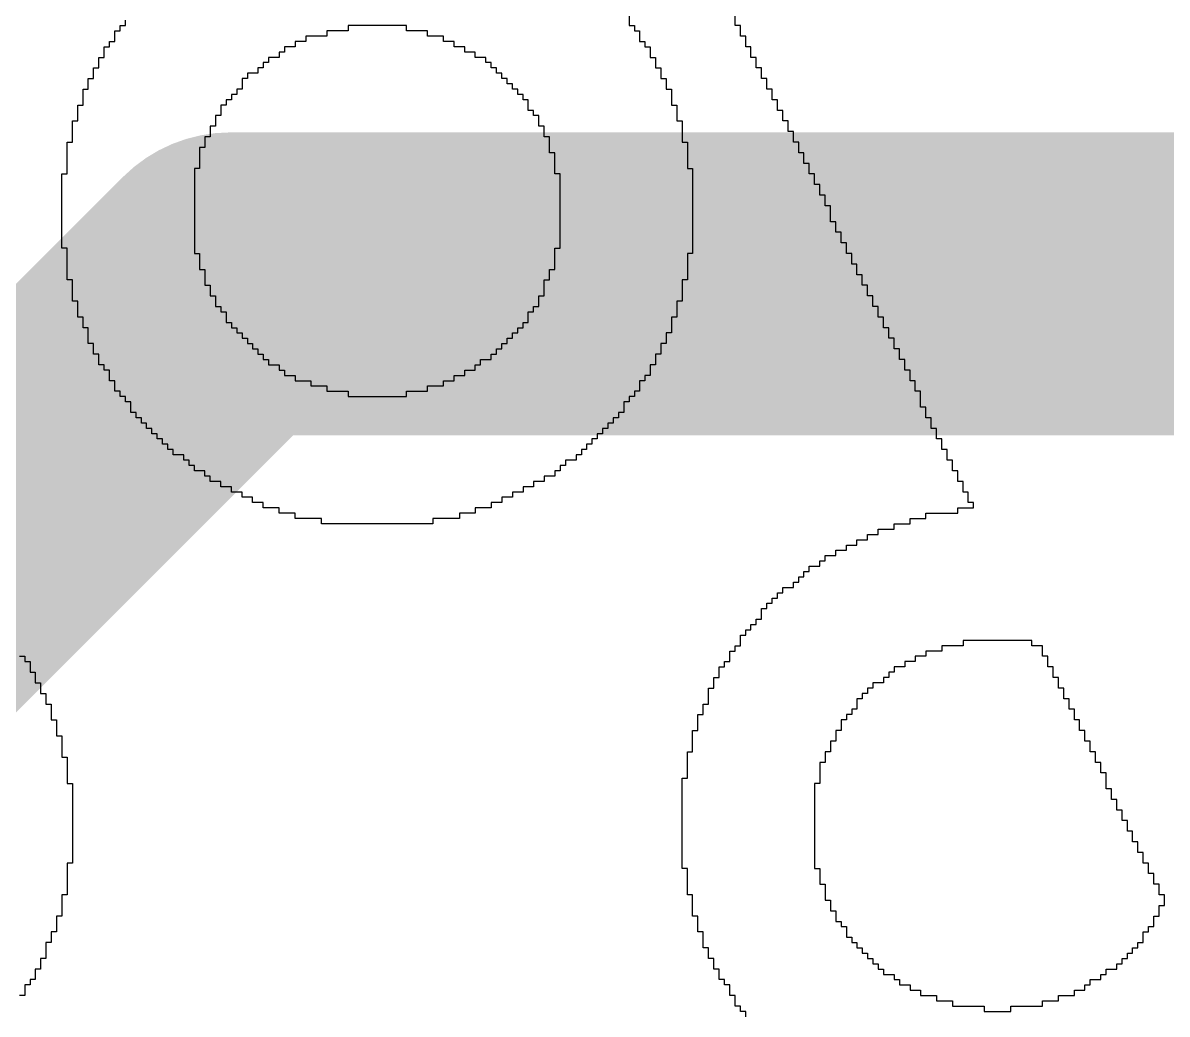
# Model space of a CAD drawing. Header units: inches. Extents: x -0.3 to 9.9, y -0.4 to 5.
# Drawn here: x 2.35479 to 2.39254, y 1.09254 to 1.12525 of the extents above; entities that cross this region are included whole.
import ezdxf

# ---------------------------------------------------------------- set-up
doc = ezdxf.new("R2010")
doc.units = ezdxf.units.IN
doc.header["$MEASUREMENT"] = 0
doc.layers.add('Top Layer', color=1, linetype='Continuous')
doc.layers.add('Top Overlay', color=2, linetype='Continuous')

msp = doc.modelspace()

# ---------------------------------------------------------------- linework, layer by layer
at = {"layer": 'Top Layer'}
for points in [[(2.333, 1.088, 0.01, 0.01, 0), (2.361634, 1.116634, 0.01, 0.01, 0)], [(2.361634, 1.116634, 0.01, 0.01, 0), (2.677673, 1.116634, 0.01, 0.01, 0)]]:
    msp.add_lwpolyline(points, format="xyseb", dxfattribs=at)
msp.add_lwpolyline([(2.359134, 1.116634, 0.005, 0.005, 1), (2.364134, 1.116634, 0.005, 0.005, 1)], format="xyseb", close=True, dxfattribs=at)
msp.add_lwpolyline([(2.359134, 1.116634, 0.005, 0.005, 1), (2.364134, 1.116634, 0.005, 0.005, 1)], format="xyseb", close=True, dxfattribs=at)
at = {"layer": 'Top Overlay'}
for p, q in [((2.37479, 1.12551), (2.37479, 1.12516)), ((2.378288, 1.12516), (2.378288, 1.125684)), ((2.358, 1.124985), (2.358, 1.12516)), ((2.358, 1.12516), (2.358174, 1.12516)), ((2.358174, 1.12516), (2.358174, 1.125335)), ((2.367444, 1.12516), (2.36552, 1.12516)), ((2.36552, 1.12516), (2.36552, 1.124985)), ((2.367444, 1.124985), (2.367444, 1.12516)), ((2.37479, 1.12516), (2.374965, 1.12516)), ((2.374965, 1.12516), (2.374965, 1.124985)), ((2.378463, 1.12516), (2.378288, 1.12516)), ((2.378463, 1.12481), (2.378463, 1.12516)), ((2.357825, 1.124635), (2.357825, 1.124985)), ((2.357825, 1.124985), (2.358, 1.124985)), ((2.364821, 1.12481), (2.364121, 1.12481)), ((2.364121, 1.12481), (2.364121, 1.124635)), ((2.36552, 1.124985), (2.364821, 1.124985)), ((2.364821, 1.124985), (2.364821, 1.12481)), ((2.368144, 1.124985), (2.367444, 1.124985)), ((2.368144, 1.12481), (2.368144, 1.124985)), ((2.368669, 1.12481), (2.368144, 1.12481)), ((2.368669, 1.124635), (2.368669, 1.12481)), ((2.374965, 1.124985), (2.37514, 1.124985)), ((2.37514, 1.124985), (2.37514, 1.124635)), ((2.378638, 1.12481), (2.378463, 1.12481)), ((2.378638, 1.12446), (2.378638, 1.12481)), ((2.357475, 1.12411), (2.357475, 1.12446)), ((2.357475, 1.12446), (2.35765, 1.12446)), ((2.35765, 1.12446), (2.35765, 1.124635)), ((2.35765, 1.124635), (2.357825, 1.124635)), ((2.363421, 1.124285), (2.363247, 1.124285)), ((2.363247, 1.124285), (2.363247, 1.12411)), ((2.363771, 1.12446), (2.363421, 1.12446)), ((2.363421, 1.12446), (2.363421, 1.124285)), ((2.364121, 1.124635), (2.363771, 1.124635)), ((2.363771, 1.124635), (2.363771, 1.12446)), ((2.369018, 1.124635), (2.368669, 1.124635)), ((2.369018, 1.12446), (2.369018, 1.124635)), ((2.369368, 1.12446), (2.369018, 1.12446)), ((2.369368, 1.124285), (2.369368, 1.12446)), ((2.369718, 1.124285), (2.369368, 1.124285)), ((2.369718, 1.12411), (2.369718, 1.124285)), ((2.37514, 1.124635), (2.375315, 1.124635)), ((2.375315, 1.124635), (2.375315, 1.12446)), ((2.375315, 1.12446), (2.37549, 1.12446)), ((2.37549, 1.12446), (2.37549, 1.12411)), ((2.378813, 1.12446), (2.378638, 1.12446)), ((2.378813, 1.12411), (2.378813, 1.12446)), ((2.3573, 1.123761), (2.3573, 1.12411)), ((2.3573, 1.12411), (2.357475, 1.12411)), ((2.362897, 1.123935), (2.362722, 1.123935)), ((2.362722, 1.123935), (2.362722, 1.123761)), ((2.363247, 1.12411), (2.362897, 1.12411)), ((2.362897, 1.12411), (2.362897, 1.123935)), ((2.370068, 1.12411), (2.369718, 1.12411)), ((2.370068, 1.123935), (2.370068, 1.12411)), ((2.370243, 1.123935), (2.370068, 1.123935)), ((2.370243, 1.123761), (2.370243, 1.123935)), ((2.37549, 1.12411), (2.375665, 1.12411)), ((2.375665, 1.12411), (2.375665, 1.123761)), ((2.378988, 1.12411), (2.378813, 1.12411)), ((2.378988, 1.123761), (2.378988, 1.12411)), ((2.357125, 1.123411), (2.357125, 1.123761)), ((2.357125, 1.123761), (2.3573, 1.123761)), ((2.362547, 1.123586), (2.362197, 1.123586)), ((2.362197, 1.123586), (2.362197, 1.123411)), ((2.362722, 1.123761), (2.362547, 1.123761)), ((2.362547, 1.123761), (2.362547, 1.123586)), ((2.370418, 1.123761), (2.370243, 1.123761)), ((2.370418, 1.123586), (2.370418, 1.123761)), ((2.370593, 1.123586), (2.370418, 1.123586)), ((2.370593, 1.123411), (2.370593, 1.123586)), ((2.375665, 1.123761), (2.37584, 1.123761)), ((2.37584, 1.123761), (2.37584, 1.123411)), ((2.379163, 1.123761), (2.378988, 1.123761)), ((2.379163, 1.123411), (2.379163, 1.123761)), ((2.35695, 1.123061), (2.35695, 1.123411)), ((2.35695, 1.123411), (2.357125, 1.123411)), ((2.362197, 1.123411), (2.362022, 1.123411)), ((2.362022, 1.123411), (2.362022, 1.123061)), ((2.370767, 1.123411), (2.370593, 1.123411)), ((2.370767, 1.123236), (2.370767, 1.123411)), ((2.370942, 1.123236), (2.370767, 1.123236)), ((2.370942, 1.123061), (2.370942, 1.123236)), ((2.37584, 1.123411), (2.376015, 1.123411)), ((2.376015, 1.123411), (2.376015, 1.123061)), ((2.379338, 1.123411), (2.379163, 1.123411)), ((2.379338, 1.123061), (2.379338, 1.123411)), ((2.356775, 1.122536), (2.356775, 1.123061)), ((2.356775, 1.123061), (2.35695, 1.123061)), ((2.361847, 1.122886), (2.361673, 1.122886)), ((2.361673, 1.122886), (2.361673, 1.122711)), ((2.362022, 1.123061), (2.361847, 1.123061)), ((2.361847, 1.123061), (2.361847, 1.122886)), ((2.371117, 1.123061), (2.370942, 1.123061)), ((2.371117, 1.122886), (2.371117, 1.123061)), ((2.371292, 1.122886), (2.371117, 1.122886)), ((2.371292, 1.122711), (2.371292, 1.122886)), ((2.376015, 1.123061), (2.37619, 1.123061)), ((2.37619, 1.123061), (2.37619, 1.122536)), ((2.379513, 1.123061), (2.379338, 1.123061)), ((2.379513, 1.122711), (2.379513, 1.123061)), ((2.3566, 1.122011), (2.3566, 1.122536)), ((2.3566, 1.122536), (2.356775, 1.122536)), ((2.361498, 1.122536), (2.361323, 1.122536)), ((2.361323, 1.122536), (2.361323, 1.122186)), ((2.361673, 1.122711), (2.361498, 1.122711)), ((2.361498, 1.122711), (2.361498, 1.122536)), ((2.371467, 1.122711), (2.371292, 1.122711)), ((2.371467, 1.122361), (2.371467, 1.122711)), ((2.37619, 1.122536), (2.376364, 1.122536)), ((2.376364, 1.122536), (2.376364, 1.122011)), ((2.379688, 1.122711), (2.379513, 1.122711)), ((2.379688, 1.122361), (2.379688, 1.122711)), ((2.356425, 1.121312), (2.356425, 1.122011)), ((2.356425, 1.122011), (2.3566, 1.122011)), ((2.361323, 1.122186), (2.361148, 1.122186)), ((2.361148, 1.122186), (2.361148, 1.121837)), ((2.371642, 1.122361), (2.371467, 1.122361)), ((2.371642, 1.122186), (2.371642, 1.122361)), ((2.371817, 1.122186), (2.371642, 1.122186)), ((2.371817, 1.121837), (2.371817, 1.122186)), ((2.376364, 1.122011), (2.376539, 1.122011)), ((2.376539, 1.122011), (2.376539, 1.121312)), ((2.379863, 1.122361), (2.379688, 1.122361)), ((2.379863, 1.122011), (2.379863, 1.122361)), ((2.380037, 1.122011), (2.379863, 1.122011)), ((2.380037, 1.121662), (2.380037, 1.122011)), ((2.361148, 1.121837), (2.360973, 1.121837)), ((2.360973, 1.121837), (2.360973, 1.121487)), ((2.371992, 1.121837), (2.371817, 1.121837)), ((2.371992, 1.121487), (2.371992, 1.121837)), ((2.380212, 1.121662), (2.380037, 1.121662)), ((2.380212, 1.121312), (2.380212, 1.121662)), ((2.35625, 1.120262), (2.35625, 1.121312)), ((2.35625, 1.121312), (2.356425, 1.121312)), ((2.360973, 1.121487), (2.360798, 1.121487)), ((2.360798, 1.121487), (2.360798, 1.121137)), ((2.372167, 1.121487), (2.371992, 1.121487)), ((2.372167, 1.120962), (2.372167, 1.121487)), ((2.376539, 1.121312), (2.376714, 1.121312)), ((2.376714, 1.121312), (2.376714, 1.120437)), ((2.380387, 1.121312), (2.380212, 1.121312)), ((2.380387, 1.120962), (2.380387, 1.121312)), ((2.360798, 1.121137), (2.360623, 1.121137)), ((2.360623, 1.121137), (2.360623, 1.120437)), ((2.372342, 1.120962), (2.372167, 1.120962)), ((2.372342, 1.120262), (2.372342, 1.120962)), ((2.380562, 1.120962), (2.380387, 1.120962)), ((2.380562, 1.120612), (2.380562, 1.120962)), ((2.380737, 1.120612), (2.380562, 1.120612)), ((2.380737, 1.120262), (2.380737, 1.120612)), ((2.356076, 1.117814), (2.356076, 1.120262)), ((2.356076, 1.120262), (2.35625, 1.120262)), ((2.360623, 1.120437), (2.360448, 1.120437)), ((2.360448, 1.120437), (2.360448, 1.117639)), ((2.372517, 1.120262), (2.372342, 1.120262)), ((2.372517, 1.117814), (2.372517, 1.120262)), ((2.376714, 1.120437), (2.376889, 1.120437)), ((2.376889, 1.120437), (2.376889, 1.117639)), ((2.380912, 1.120262), (2.380737, 1.120262)), ((2.380912, 1.119913), (2.380912, 1.120262)), ((2.381087, 1.119913), (2.380912, 1.119913)), ((2.381087, 1.119563), (2.381087, 1.119913)), ((2.381262, 1.119563), (2.381087, 1.119563)), ((2.381262, 1.119213), (2.381262, 1.119563)), ((2.381437, 1.119213), (2.381262, 1.119213)), ((2.381437, 1.118688), (2.381437, 1.119213)), ((2.381611, 1.118688), (2.381437, 1.118688)), ((2.381611, 1.118338), (2.381611, 1.118688)), ((2.381786, 1.118338), (2.381611, 1.118338)), ((2.381786, 1.117989), (2.381786, 1.118338)), ((2.381961, 1.117989), (2.381786, 1.117989)), ((2.381961, 1.117639), (2.381961, 1.117989)), ((2.35625, 1.117814), (2.356076, 1.117814)), ((2.35625, 1.116764), (2.35625, 1.117814)), ((2.360448, 1.117639), (2.360623, 1.117639)), ((2.360623, 1.117639), (2.360623, 1.117114)), ((2.372342, 1.117114), (2.372342, 1.117814)), ((2.372342, 1.117814), (2.372517, 1.117814)), ((2.376889, 1.117639), (2.376714, 1.117639)), ((2.376714, 1.117639), (2.376714, 1.116764)), ((2.382136, 1.117639), (2.381961, 1.117639)), ((2.382136, 1.117289), (2.382136, 1.117639)), ((2.360623, 1.117114), (2.360798, 1.117114)), ((2.360798, 1.117114), (2.360798, 1.116589)), ((2.372167, 1.116764), (2.372167, 1.117114)), ((2.372167, 1.117114), (2.372342, 1.117114)), ((2.382311, 1.117289), (2.382136, 1.117289)), ((2.382311, 1.116939), (2.382311, 1.117289)), ((2.356425, 1.116764), (2.35625, 1.116764)), ((2.356425, 1.116065), (2.356425, 1.116764)), ((2.371992, 1.11624), (2.371992, 1.116764)), ((2.371992, 1.116764), (2.372167, 1.116764)), ((2.376714, 1.116764), (2.376539, 1.116764)), ((2.376539, 1.116764), (2.376539, 1.116065)), ((2.382486, 1.116939), (2.382311, 1.116939)), ((2.382486, 1.116589), (2.382486, 1.116939)), ((2.360798, 1.116589), (2.360973, 1.116589)), ((2.360973, 1.116589), (2.360973, 1.11624)), ((2.382661, 1.116589), (2.382486, 1.116589)), ((2.382661, 1.11624), (2.382661, 1.116589)), ((2.3566, 1.116065), (2.356425, 1.116065)), ((2.3566, 1.11554), (2.3566, 1.116065)), ((2.360973, 1.11624), (2.361148, 1.11624)), ((2.361148, 1.11624), (2.361148, 1.11589)), ((2.371817, 1.11589), (2.371817, 1.11624)), ((2.371817, 1.11624), (2.371992, 1.11624)), ((2.376539, 1.116065), (2.376364, 1.116065)), ((2.376364, 1.116065), (2.376364, 1.11554)), ((2.382836, 1.11624), (2.382661, 1.11624)), ((2.382836, 1.11589), (2.382836, 1.11624)), ((2.361148, 1.11589), (2.361323, 1.11589)), ((2.361323, 1.11589), (2.361323, 1.115715)), ((2.361323, 1.115715), (2.361498, 1.115715)), ((2.361498, 1.115715), (2.361498, 1.115365)), ((2.371467, 1.115365), (2.371467, 1.115715)), ((2.371467, 1.115715), (2.371642, 1.115715)), ((2.371642, 1.115715), (2.371642, 1.11589)), ((2.371642, 1.11589), (2.371817, 1.11589)), ((2.383011, 1.11589), (2.382836, 1.11589)), ((2.383011, 1.11554), (2.383011, 1.11589)), ((2.356775, 1.11554), (2.3566, 1.11554)), ((2.356775, 1.11519), (2.356775, 1.11554)), ((2.361498, 1.115365), (2.361673, 1.115365)), ((2.361673, 1.115365), (2.361673, 1.11519)), ((2.371292, 1.11519), (2.371292, 1.115365)), ((2.371292, 1.115365), (2.371467, 1.115365)), ((2.376364, 1.11554), (2.37619, 1.11554)), ((2.37619, 1.11554), (2.37619, 1.115015)), ((2.383186, 1.11554), (2.383011, 1.11554)), ((2.383186, 1.11519), (2.383186, 1.11554)), ((2.35695, 1.11519), (2.356775, 1.11519)), ((2.35695, 1.114666), (2.35695, 1.11519)), ((2.361673, 1.11519), (2.361847, 1.11519)), ((2.361847, 1.11519), (2.361847, 1.115015)), ((2.361847, 1.115015), (2.362022, 1.115015)), ((2.362022, 1.115015), (2.362022, 1.11484)), ((2.362022, 1.11484), (2.362197, 1.11484)), ((2.362197, 1.11484), (2.362197, 1.114666)), ((2.370767, 1.114666), (2.370767, 1.11484)), ((2.370767, 1.11484), (2.370942, 1.11484)), ((2.370942, 1.11484), (2.370942, 1.115015)), ((2.370942, 1.115015), (2.371117, 1.115015)), ((2.371117, 1.115015), (2.371117, 1.11519)), ((2.371117, 1.11519), (2.371292, 1.11519)), ((2.37619, 1.115015), (2.376015, 1.115015)), ((2.376015, 1.115015), (2.376015, 1.114666)), ((2.383361, 1.11519), (2.383186, 1.11519)), ((2.383361, 1.11484), (2.383361, 1.11519)), ((2.383535, 1.11484), (2.383361, 1.11484)), ((2.383535, 1.114491), (2.383535, 1.11484)), ((2.357125, 1.114666), (2.35695, 1.114666)), ((2.357125, 1.114316), (2.357125, 1.114666)), ((2.362197, 1.114666), (2.362372, 1.114666)), ((2.362372, 1.114666), (2.362372, 1.114491)), ((2.362372, 1.114491), (2.362547, 1.114491)), ((2.362547, 1.114491), (2.362547, 1.114316)), ((2.370418, 1.114316), (2.370418, 1.114491)), ((2.370418, 1.114491), (2.370593, 1.114491)), ((2.370593, 1.114491), (2.370593, 1.114666)), ((2.370593, 1.114666), (2.370767, 1.114666)), ((2.376015, 1.114666), (2.37584, 1.114666)), ((2.37584, 1.114666), (2.37584, 1.114316)), ((2.38371, 1.114491), (2.383535, 1.114491)), ((2.38371, 1.114141), (2.38371, 1.114491)), ((2.3573, 1.114316), (2.357125, 1.114316)), ((2.3573, 1.113966), (2.3573, 1.114316)), ((2.362547, 1.114316), (2.362722, 1.114316)), ((2.362722, 1.114316), (2.362722, 1.114141)), ((2.362722, 1.114141), (2.362897, 1.114141)), ((2.362897, 1.114141), (2.362897, 1.113966)), ((2.369893, 1.113966), (2.369893, 1.114141)), ((2.369893, 1.114141), (2.370243, 1.114141)), ((2.370243, 1.114141), (2.370243, 1.114316)), ((2.370243, 1.114316), (2.370418, 1.114316)), ((2.37584, 1.114316), (2.375665, 1.114316)), ((2.375665, 1.114316), (2.375665, 1.113966)), ((2.383885, 1.114141), (2.38371, 1.114141)), ((2.383885, 1.113791), (2.383885, 1.114141)), ((2.357475, 1.113966), (2.3573, 1.113966)), ((2.357475, 1.113791), (2.357475, 1.113966)), ((2.35765, 1.113791), (2.357475, 1.113791)), ((2.35765, 1.113441), (2.35765, 1.113791)), ((2.362897, 1.113966), (2.363247, 1.113966)), ((2.363247, 1.113966), (2.363247, 1.113791)), ((2.363247, 1.113791), (2.363421, 1.113791)), ((2.363421, 1.113791), (2.363421, 1.113616)), ((2.369368, 1.113616), (2.369368, 1.113791)), ((2.369368, 1.113791), (2.369718, 1.113791)), ((2.369718, 1.113791), (2.369718, 1.113966)), ((2.369718, 1.113966), (2.369893, 1.113966)), ((2.375665, 1.113966), (2.37549, 1.113966)), ((2.37549, 1.113966), (2.37549, 1.113616)), ((2.38406, 1.113791), (2.383885, 1.113791)), ((2.38406, 1.113441), (2.38406, 1.113791)), ((2.357825, 1.113441), (2.35765, 1.113441)), ((2.357825, 1.113091), (2.357825, 1.113441)), ((2.363421, 1.113616), (2.363771, 1.113616)), ((2.363771, 1.113616), (2.363771, 1.113441)), ((2.363771, 1.113441), (2.364296, 1.113441)), ((2.364296, 1.113441), (2.364296, 1.113266)), ((2.368669, 1.113266), (2.368669, 1.113441)), ((2.368669, 1.113441), (2.369018, 1.113441)), ((2.369018, 1.113441), (2.369018, 1.113616)), ((2.369018, 1.113616), (2.369368, 1.113616)), ((2.375315, 1.113441), (2.37514, 1.113441)), ((2.37514, 1.113441), (2.37514, 1.113091)), ((2.37549, 1.113616), (2.375315, 1.113616)), ((2.375315, 1.113616), (2.375315, 1.113441)), ((2.384235, 1.113441), (2.38406, 1.113441)), ((2.384235, 1.113091), (2.384235, 1.113441)), ((2.358, 1.113091), (2.357825, 1.113091)), ((2.358, 1.112917), (2.358, 1.113091)), ((2.364296, 1.113266), (2.364821, 1.113266)), ((2.364821, 1.113266), (2.364821, 1.113091)), ((2.364821, 1.113091), (2.36552, 1.113091)), ((2.36552, 1.113091), (2.36552, 1.112917)), ((2.367444, 1.112917), (2.367444, 1.113091)), ((2.367444, 1.113091), (2.368144, 1.113091)), ((2.368144, 1.113091), (2.368144, 1.113266)), ((2.368144, 1.113266), (2.368669, 1.113266)), ((2.37514, 1.113091), (2.374965, 1.113091)), ((2.374965, 1.113091), (2.374965, 1.112917)), ((2.38441, 1.113091), (2.384235, 1.113091)), ((2.38441, 1.112567), (2.38441, 1.113091)), ((2.358174, 1.112917), (2.358, 1.112917)), ((2.358174, 1.112742), (2.358174, 1.112917)), ((2.358349, 1.112742), (2.358174, 1.112742)), ((2.358349, 1.112392), (2.358349, 1.112742)), ((2.36552, 1.112917), (2.367444, 1.112917)), ((2.37479, 1.112742), (2.374615, 1.112742)), ((2.374615, 1.112742), (2.374615, 1.112392)), ((2.374965, 1.112917), (2.37479, 1.112917)), ((2.37479, 1.112917), (2.37479, 1.112742)), ((2.384585, 1.112567), (2.38441, 1.112567)), ((2.384585, 1.112217), (2.384585, 1.112567)), ((2.358524, 1.112392), (2.358349, 1.112392)), ((2.358524, 1.112217), (2.358524, 1.112392)), ((2.358699, 1.112217), (2.358524, 1.112217)), ((2.358699, 1.112042), (2.358699, 1.112217)), ((2.37444, 1.112217), (2.374266, 1.112217)), ((2.374266, 1.112217), (2.374266, 1.112042)), ((2.374615, 1.112392), (2.37444, 1.112392)), ((2.37444, 1.112392), (2.37444, 1.112217)), ((2.38476, 1.112217), (2.384585, 1.112217)), ((2.38476, 1.111867), (2.38476, 1.112217)), ((2.358874, 1.112042), (2.358699, 1.112042)), ((2.358874, 1.111867), (2.358874, 1.112042)), ((2.359049, 1.111867), (2.358874, 1.111867)), ((2.359049, 1.111692), (2.359049, 1.111867)), ((2.374091, 1.111867), (2.373916, 1.111867)), ((2.373916, 1.111867), (2.373916, 1.111692)), ((2.374266, 1.112042), (2.374091, 1.112042)), ((2.374091, 1.112042), (2.374091, 1.111867)), ((2.384935, 1.111867), (2.38476, 1.111867)), ((2.384935, 1.111517), (2.384935, 1.111867)), ((2.359224, 1.111692), (2.359049, 1.111692)), ((2.359224, 1.111517), (2.359224, 1.111692)), ((2.359399, 1.111517), (2.359224, 1.111517)), ((2.359399, 1.111342), (2.359399, 1.111517)), ((2.373741, 1.111517), (2.373566, 1.111517)), ((2.373566, 1.111517), (2.373566, 1.111342)), ((2.373916, 1.111692), (2.373741, 1.111692)), ((2.373741, 1.111692), (2.373741, 1.111517)), ((2.38511, 1.111517), (2.384935, 1.111517)), ((2.38511, 1.111168), (2.38511, 1.111517)), ((2.359574, 1.111342), (2.359399, 1.111342)), ((2.359574, 1.111168), (2.359574, 1.111342)), ((2.359748, 1.111168), (2.359574, 1.111168)), ((2.359748, 1.110993), (2.359748, 1.111168)), ((2.373391, 1.111168), (2.373216, 1.111168)), ((2.373216, 1.111168), (2.373216, 1.110993)), ((2.373566, 1.111342), (2.373391, 1.111342)), ((2.373391, 1.111342), (2.373391, 1.111168)), ((2.385285, 1.111168), (2.38511, 1.111168)), ((2.385285, 1.110818), (2.385285, 1.111168)), ((2.360098, 1.110993), (2.359748, 1.110993)), ((2.360098, 1.110818), (2.360098, 1.110993)), ((2.360273, 1.110818), (2.360098, 1.110818)), ((2.360273, 1.110643), (2.360273, 1.110818)), ((2.373041, 1.110818), (2.372691, 1.110818)), ((2.372691, 1.110818), (2.372691, 1.110643)), ((2.373216, 1.110993), (2.373041, 1.110993)), ((2.373041, 1.110993), (2.373041, 1.110818)), ((2.385459, 1.110818), (2.385285, 1.110818)), ((2.385459, 1.110468), (2.385459, 1.110818)), ((2.360448, 1.110643), (2.360273, 1.110643)), ((2.360448, 1.110468), (2.360448, 1.110643)), ((2.360798, 1.110468), (2.360448, 1.110468)), ((2.360798, 1.110293), (2.360798, 1.110468)), ((2.372517, 1.110468), (2.372342, 1.110468)), ((2.372342, 1.110468), (2.372342, 1.110293)), ((2.372691, 1.110643), (2.372517, 1.110643)), ((2.372517, 1.110643), (2.372517, 1.110468)), ((2.385634, 1.110468), (2.385459, 1.110468)), ((2.385634, 1.110118), (2.385634, 1.110468)), ((2.360973, 1.110293), (2.360798, 1.110293)), ((2.360973, 1.110118), (2.360973, 1.110293)), ((2.361323, 1.110118), (2.360973, 1.110118)), ((2.361323, 1.109943), (2.361323, 1.110118)), ((2.361673, 1.109943), (2.361323, 1.109943)), ((2.361673, 1.109768), (2.361673, 1.109943)), ((2.371642, 1.109943), (2.371292, 1.109943)), ((2.371292, 1.109943), (2.371292, 1.109768)), ((2.371992, 1.110118), (2.371642, 1.110118)), ((2.371642, 1.110118), (2.371642, 1.109943)), ((2.372342, 1.110293), (2.371992, 1.110293)), ((2.371992, 1.110293), (2.371992, 1.110118)), ((2.385809, 1.110118), (2.385634, 1.110118)), ((2.385809, 1.109768), (2.385809, 1.110118)), ((2.362022, 1.109768), (2.361673, 1.109768)), ((2.362022, 1.109593), (2.362022, 1.109768)), ((2.362372, 1.109593), (2.362022, 1.109593)), ((2.362372, 1.109418), (2.362372, 1.109593)), ((2.370942, 1.109593), (2.370593, 1.109593)), ((2.370593, 1.109593), (2.370593, 1.109418)), ((2.371292, 1.109768), (2.370942, 1.109768)), ((2.370942, 1.109768), (2.370942, 1.109593)), ((2.385984, 1.109768), (2.385809, 1.109768)), ((2.385984, 1.109418), (2.385984, 1.109768)), ((2.362722, 1.109418), (2.362372, 1.109418)), ((2.362722, 1.109244), (2.362722, 1.109418)), ((2.363247, 1.109244), (2.362722, 1.109244)), ((2.363247, 1.109069), (2.363247, 1.109244)), ((2.370243, 1.109244), (2.369718, 1.109244)), ((2.369718, 1.109244), (2.369718, 1.109069)), ((2.370593, 1.109418), (2.370243, 1.109418)), ((2.370243, 1.109418), (2.370243, 1.109244)), ((2.385634, 1.109069), (2.385634, 1.109244)), ((2.385634, 1.109244), (2.386159, 1.109244)), ((2.386159, 1.109418), (2.385984, 1.109418)), ((2.386159, 1.109244), (2.386159, 1.109418)), ((2.363771, 1.109069), (2.363247, 1.109069)), ((2.363771, 1.108894), (2.363771, 1.109069)), ((2.364646, 1.108894), (2.363771, 1.108894)), ((2.364646, 1.108719), (2.364646, 1.108894)), ((2.369193, 1.108894), (2.368319, 1.108894)), ((2.368319, 1.108894), (2.368319, 1.108719)), ((2.369718, 1.109069), (2.369193, 1.109069)), ((2.369193, 1.109069), (2.369193, 1.108894)), ((2.38406, 1.108719), (2.38406, 1.108894)), ((2.38406, 1.108894), (2.384585, 1.108894)), ((2.384585, 1.108894), (2.384585, 1.109069)), ((2.384585, 1.109069), (2.385634, 1.109069)), ((2.368319, 1.108719), (2.364646, 1.108719)), ((2.383011, 1.108369), (2.383011, 1.108544)), ((2.383011, 1.108544), (2.383535, 1.108544)), ((2.383535, 1.108544), (2.383535, 1.108719)), ((2.383535, 1.108719), (2.38406, 1.108719)), ((2.382311, 1.108019), (2.382311, 1.108194)), ((2.382311, 1.108194), (2.382661, 1.108194)), ((2.382661, 1.108194), (2.382661, 1.108369)), ((2.382661, 1.108369), (2.383011, 1.108369)), ((2.381262, 1.107495), (2.381262, 1.107669)), ((2.381262, 1.107669), (2.381611, 1.107669)), ((2.381611, 1.107669), (2.381611, 1.107844)), ((2.381611, 1.107844), (2.381961, 1.107844)), ((2.381961, 1.107844), (2.381961, 1.108019)), ((2.381961, 1.108019), (2.382311, 1.108019)), ((2.380737, 1.107145), (2.380737, 1.10732)), ((2.380737, 1.10732), (2.381087, 1.10732)), ((2.381087, 1.10732), (2.381087, 1.107495)), ((2.381087, 1.107495), (2.381262, 1.107495)), ((2.380387, 1.106795), (2.380387, 1.10697)), ((2.380387, 1.10697), (2.380562, 1.10697)), ((2.380562, 1.10697), (2.380562, 1.107145)), ((2.380562, 1.107145), (2.380737, 1.107145)), ((2.379863, 1.106445), (2.379863, 1.10662)), ((2.379863, 1.10662), (2.380212, 1.10662)), ((2.380212, 1.10662), (2.380212, 1.106795)), ((2.380212, 1.106795), (2.380387, 1.106795)), ((2.379513, 1.106095), (2.379513, 1.10627)), ((2.379513, 1.10627), (2.379688, 1.10627)), ((2.379688, 1.10627), (2.379688, 1.106445)), ((2.379688, 1.106445), (2.379863, 1.106445)), ((2.379163, 1.105571), (2.379163, 1.10592)), ((2.379163, 1.10592), (2.379338, 1.10592)), ((2.379338, 1.10592), (2.379338, 1.106095)), ((2.379338, 1.106095), (2.379513, 1.106095)), ((2.378813, 1.105221), (2.378813, 1.105396)), ((2.378813, 1.105396), (2.378988, 1.105396)), ((2.378988, 1.105396), (2.378988, 1.105571)), ((2.378988, 1.105571), (2.379163, 1.105571)), ((2.378463, 1.104696), (2.378463, 1.105046)), ((2.378463, 1.105046), (2.378638, 1.105046)), ((2.378638, 1.105046), (2.378638, 1.105221)), ((2.378638, 1.105221), (2.378813, 1.105221)), ((2.378288, 1.104521), (2.378288, 1.104696)), ((2.378288, 1.104696), (2.378463, 1.104696)), ((2.385809, 1.104696), (2.38511, 1.104696)), ((2.38511, 1.104696), (2.38511, 1.104521)), ((2.388083, 1.104871), (2.385809, 1.104871)), ((2.385809, 1.104871), (2.385809, 1.104696)), ((2.388083, 1.104696), (2.388083, 1.104871)), ((2.388433, 1.104696), (2.388083, 1.104696)), ((2.388433, 1.104346), (2.388433, 1.104696)), ((2.354676, 1.104346), (2.354851, 1.104346)), ((2.354851, 1.104346), (2.354851, 1.104171)), ((2.378113, 1.104171), (2.378113, 1.104521)), ((2.378113, 1.104521), (2.378288, 1.104521)), ((2.384585, 1.104346), (2.384235, 1.104346)), ((2.384235, 1.104346), (2.384235, 1.104171)), ((2.38511, 1.104521), (2.384585, 1.104521)), ((2.384585, 1.104521), (2.384585, 1.104346)), ((2.388608, 1.104346), (2.388433, 1.104346)), ((2.388608, 1.103996), (2.388608, 1.104346)), ((2.354851, 1.104171), (2.355026, 1.104171)), ((2.355026, 1.104171), (2.355026, 1.103822)), ((2.377764, 1.103647), (2.377764, 1.103996)), ((2.377764, 1.103996), (2.377938, 1.103996)), ((2.377938, 1.103996), (2.377938, 1.104171)), ((2.377938, 1.104171), (2.378113, 1.104171)), ((2.383885, 1.103996), (2.383535, 1.103996)), ((2.383535, 1.103996), (2.383535, 1.103822)), ((2.384235, 1.104171), (2.383885, 1.104171)), ((2.383885, 1.104171), (2.383885, 1.103996)), ((2.388783, 1.103996), (2.388608, 1.103996)), ((2.388783, 1.103647), (2.388783, 1.103996)), ((2.355026, 1.103822), (2.355201, 1.103822)), ((2.355201, 1.103822), (2.355201, 1.103472)), ((2.377589, 1.103297), (2.377589, 1.103647)), ((2.377589, 1.103647), (2.377764, 1.103647)), ((2.383361, 1.103647), (2.383186, 1.103647)), ((2.383186, 1.103647), (2.383186, 1.103472)), ((2.383535, 1.103822), (2.383361, 1.103822)), ((2.383361, 1.103822), (2.383361, 1.103647)), ((2.388958, 1.103647), (2.388783, 1.103647)), ((2.388958, 1.103297), (2.388958, 1.103647)), ((2.355201, 1.103472), (2.355376, 1.103472)), ((2.355376, 1.103472), (2.355376, 1.103122)), ((2.377414, 1.102772), (2.377414, 1.103297)), ((2.377414, 1.103297), (2.377589, 1.103297)), ((2.382836, 1.103297), (2.382661, 1.103297)), ((2.382661, 1.103297), (2.382661, 1.103122)), ((2.383186, 1.103472), (2.382836, 1.103472)), ((2.382836, 1.103472), (2.382836, 1.103297)), ((2.389132, 1.103297), (2.388958, 1.103297)), ((2.389132, 1.102947), (2.389132, 1.103297)), ((2.355376, 1.103122), (2.355551, 1.103122)), ((2.355551, 1.103122), (2.355551, 1.102772)), ((2.355551, 1.102772), (2.355726, 1.102772)), ((2.355726, 1.102772), (2.355726, 1.102247)), ((2.377239, 1.102422), (2.377239, 1.102772)), ((2.377239, 1.102772), (2.377414, 1.102772)), ((2.382486, 1.102947), (2.382311, 1.102947)), ((2.382311, 1.102947), (2.382311, 1.102597)), ((2.382661, 1.103122), (2.382486, 1.103122)), ((2.382486, 1.103122), (2.382486, 1.102947)), ((2.389307, 1.102947), (2.389132, 1.102947)), ((2.389307, 1.102597), (2.389307, 1.102947)), ((2.377064, 1.101898), (2.377064, 1.102422)), ((2.377064, 1.102422), (2.377239, 1.102422)), ((2.382136, 1.102422), (2.381961, 1.102422)), ((2.381961, 1.102422), (2.381961, 1.102247)), ((2.382311, 1.102597), (2.382136, 1.102597)), ((2.382136, 1.102597), (2.382136, 1.102422)), ((2.389482, 1.102597), (2.389307, 1.102597)), ((2.389482, 1.102247), (2.389482, 1.102597)), ((2.355726, 1.102247), (2.355901, 1.102247)), ((2.355901, 1.102247), (2.355901, 1.101723)), ((2.381961, 1.102247), (2.381786, 1.102247)), ((2.381786, 1.102247), (2.381786, 1.101898)), ((2.389657, 1.102247), (2.389482, 1.102247)), ((2.389657, 1.101898), (2.389657, 1.102247)), ((2.355901, 1.101723), (2.356076, 1.101723)), ((2.356076, 1.101723), (2.356076, 1.101023)), ((2.376889, 1.101198), (2.376889, 1.101898)), ((2.376889, 1.101898), (2.377064, 1.101898)), ((2.381786, 1.101898), (2.381611, 1.101898)), ((2.381611, 1.101898), (2.381611, 1.101548)), ((2.389832, 1.101898), (2.389657, 1.101898)), ((2.389832, 1.101548), (2.389832, 1.101898)), ((2.381611, 1.101548), (2.381437, 1.101548)), ((2.381437, 1.101548), (2.381437, 1.101198)), ((2.390007, 1.101548), (2.389832, 1.101548)), ((2.390007, 1.101198), (2.390007, 1.101548)), ((2.356076, 1.101023), (2.35625, 1.101023)), ((2.35625, 1.101023), (2.35625, 1.100148)), ((2.376714, 1.100323), (2.376714, 1.101198)), ((2.376714, 1.101198), (2.376889, 1.101198)), ((2.381437, 1.101198), (2.381262, 1.101198)), ((2.381262, 1.101198), (2.381262, 1.100848)), ((2.390182, 1.101198), (2.390007, 1.101198)), ((2.390182, 1.100848), (2.390182, 1.101198)), ((2.381262, 1.100848), (2.381087, 1.100848)), ((2.381087, 1.100848), (2.381087, 1.100148)), ((2.390357, 1.100848), (2.390182, 1.100848)), ((2.390357, 1.100498), (2.390357, 1.100848)), ((2.390532, 1.100498), (2.390357, 1.100498)), ((2.390532, 1.099974), (2.390532, 1.100498)), ((2.35625, 1.100148), (2.356425, 1.100148)), ((2.356425, 1.100148), (2.356425, 1.097525)), ((2.376539, 1.09735), (2.376539, 1.100323)), ((2.376539, 1.100323), (2.376714, 1.100323)), ((2.381087, 1.100148), (2.380912, 1.100148)), ((2.380912, 1.100148), (2.380912, 1.09735)), ((2.390706, 1.099974), (2.390532, 1.099974)), ((2.390706, 1.099624), (2.390706, 1.099974)), ((2.390881, 1.099624), (2.390706, 1.099624)), ((2.390881, 1.099274), (2.390881, 1.099624)), ((2.391056, 1.099274), (2.390881, 1.099274)), ((2.391056, 1.098924), (2.391056, 1.099274)), ((2.391231, 1.098924), (2.391056, 1.098924)), ((2.391231, 1.098574), (2.391231, 1.098924)), ((2.391406, 1.098574), (2.391231, 1.098574)), ((2.391406, 1.098225), (2.391406, 1.098574)), ((2.391581, 1.098225), (2.391406, 1.098225)), ((2.391581, 1.097875), (2.391581, 1.098225)), ((2.391756, 1.097875), (2.391581, 1.097875)), ((2.391756, 1.097525), (2.391756, 1.097875)), ((2.356425, 1.097525), (2.35625, 1.097525)), ((2.35625, 1.097525), (2.35625, 1.096476)), ((2.391931, 1.097525), (2.391756, 1.097525)), ((2.391931, 1.097175), (2.391931, 1.097525)), ((2.376714, 1.09735), (2.376539, 1.09735)), ((2.376714, 1.096476), (2.376714, 1.09735)), ((2.380912, 1.09735), (2.381087, 1.09735)), ((2.381087, 1.09735), (2.381087, 1.096825)), ((2.392106, 1.097175), (2.391931, 1.097175)), ((2.392106, 1.096825), (2.392106, 1.097175)), ((2.381087, 1.096825), (2.381262, 1.096825)), ((2.381262, 1.096825), (2.381262, 1.096301)), ((2.392281, 1.096825), (2.392106, 1.096825)), ((2.392281, 1.096476), (2.392281, 1.096825)), ((2.35625, 1.096476), (2.356076, 1.096476)), ((2.356076, 1.096476), (2.356076, 1.095776)), ((2.376889, 1.096476), (2.376714, 1.096476)), ((2.376889, 1.095776), (2.376889, 1.096476)), ((2.392456, 1.096476), (2.392281, 1.096476)), ((2.392456, 1.096126), (2.392456, 1.096476)), ((2.381262, 1.096301), (2.381437, 1.096301)), ((2.381437, 1.096301), (2.381437, 1.095951)), ((2.381437, 1.095951), (2.381611, 1.095951)), ((2.381611, 1.095951), (2.381611, 1.095601)), ((2.392281, 1.095776), (2.392281, 1.096126)), ((2.392281, 1.096126), (2.392456, 1.096126)), ((2.356076, 1.095776), (2.355901, 1.095776)), ((2.355901, 1.095776), (2.355901, 1.095251)), ((2.377064, 1.095776), (2.376889, 1.095776)), ((2.377064, 1.095251), (2.377064, 1.095776)), ((2.381611, 1.095601), (2.381786, 1.095601)), ((2.381786, 1.095601), (2.381786, 1.095426)), ((2.392106, 1.095426), (2.392106, 1.095776)), ((2.392106, 1.095776), (2.392281, 1.095776)), ((2.355901, 1.095251), (2.355726, 1.095251)), ((2.355726, 1.095251), (2.355726, 1.094901)), ((2.377239, 1.095251), (2.377064, 1.095251)), ((2.377239, 1.094726), (2.377239, 1.095251)), ((2.381786, 1.095426), (2.381961, 1.095426)), ((2.381961, 1.095426), (2.381961, 1.095076)), ((2.391756, 1.094901), (2.391756, 1.095251)), ((2.391756, 1.095251), (2.391931, 1.095251)), ((2.391931, 1.095251), (2.391931, 1.095426)), ((2.391931, 1.095426), (2.392106, 1.095426)), ((2.355726, 1.094901), (2.355551, 1.094901)), ((2.355551, 1.094901), (2.355551, 1.094377)), ((2.381961, 1.095076), (2.382136, 1.095076)), ((2.382136, 1.095076), (2.382136, 1.094901)), ((2.382136, 1.094901), (2.382311, 1.094901)), ((2.382311, 1.094901), (2.382311, 1.094726)), ((2.391581, 1.094726), (2.391581, 1.094901)), ((2.391581, 1.094901), (2.391756, 1.094901)), ((2.377414, 1.094726), (2.377239, 1.094726)), ((2.377414, 1.094377), (2.377414, 1.094726)), ((2.382311, 1.094726), (2.382486, 1.094726)), ((2.382486, 1.094726), (2.382486, 1.094552)), ((2.382486, 1.094552), (2.382661, 1.094552)), ((2.382661, 1.094552), (2.382661, 1.094377)), ((2.391231, 1.094377), (2.391231, 1.094552)), ((2.391231, 1.094552), (2.391406, 1.094552)), ((2.391406, 1.094552), (2.391406, 1.094726)), ((2.391406, 1.094726), (2.391581, 1.094726)), ((2.355551, 1.094377), (2.355376, 1.094377)), ((2.355376, 1.094377), (2.355376, 1.094027)), ((2.377589, 1.094377), (2.377414, 1.094377)), ((2.377589, 1.094027), (2.377589, 1.094377)), ((2.382661, 1.094377), (2.382836, 1.094377)), ((2.382836, 1.094377), (2.382836, 1.094202)), ((2.382836, 1.094202), (2.383011, 1.094202)), ((2.383011, 1.094202), (2.383011, 1.094027)), ((2.390881, 1.094027), (2.390881, 1.094202)), ((2.390881, 1.094202), (2.391056, 1.094202)), ((2.391056, 1.094202), (2.391056, 1.094377)), ((2.391056, 1.094377), (2.391231, 1.094377)), ((2.355376, 1.094027), (2.355201, 1.094027)), ((2.355201, 1.094027), (2.355201, 1.093677)), ((2.377764, 1.094027), (2.377589, 1.094027)), ((2.377764, 1.093677), (2.377764, 1.094027)), ((2.383011, 1.094027), (2.383186, 1.094027)), ((2.383186, 1.094027), (2.383186, 1.093852)), ((2.383186, 1.093852), (2.383535, 1.093852)), ((2.383535, 1.093852), (2.383535, 1.093677)), ((2.390357, 1.093677), (2.390357, 1.093852)), ((2.390357, 1.093852), (2.390532, 1.093852)), ((2.390532, 1.093852), (2.390532, 1.094027)), ((2.390532, 1.094027), (2.390881, 1.094027)), ((2.355026, 1.093502), (2.354851, 1.093502)), ((2.354851, 1.093502), (2.354851, 1.093152)), ((2.355201, 1.093677), (2.355026, 1.093677)), ((2.355026, 1.093677), (2.355026, 1.093502)), ((2.377938, 1.093677), (2.377764, 1.093677)), ((2.377938, 1.093502), (2.377938, 1.093677)), ((2.378113, 1.093502), (2.377938, 1.093502)), ((2.378113, 1.093152), (2.378113, 1.093502)), ((2.383535, 1.093677), (2.38371, 1.093677)), ((2.38371, 1.093677), (2.38371, 1.093502)), ((2.38371, 1.093502), (2.38406, 1.093502)), ((2.38406, 1.093502), (2.38406, 1.093327)), ((2.38406, 1.093327), (2.38441, 1.093327)), ((2.38441, 1.093327), (2.38441, 1.093152)), ((2.389482, 1.093152), (2.389482, 1.093327)), ((2.389482, 1.093327), (2.389832, 1.093327)), ((2.389832, 1.093327), (2.389832, 1.093502)), ((2.389832, 1.093502), (2.390007, 1.093502)), ((2.390007, 1.093502), (2.390007, 1.093677)), ((2.390007, 1.093677), (2.390357, 1.093677)), ((2.354851, 1.093152), (2.354676, 1.093152)), ((2.378288, 1.093152), (2.378113, 1.093152)), ((2.378288, 1.092803), (2.378288, 1.093152)), ((2.38441, 1.093152), (2.384935, 1.093152)), ((2.384935, 1.093152), (2.384935, 1.092977)), ((2.384935, 1.092977), (2.385459, 1.092977)), ((2.385459, 1.092977), (2.385459, 1.092803)), ((2.388433, 1.092803), (2.388433, 1.092977)), ((2.388433, 1.092977), (2.388958, 1.092977)), ((2.388958, 1.092977), (2.388958, 1.093152)), ((2.388958, 1.093152), (2.389482, 1.093152)), ((2.378463, 1.092803), (2.378288, 1.092803)), ((2.378463, 1.092628), (2.378463, 1.092803)), ((2.378638, 1.092628), (2.378463, 1.092628)), ((2.378638, 1.092453), (2.378638, 1.092628)), ((2.385459, 1.092803), (2.386509, 1.092803)), ((2.386509, 1.092803), (2.386509, 1.092628)), ((2.386509, 1.092628), (2.387383, 1.092628)), ((2.387383, 1.092628), (2.387383, 1.092803)), ((2.387383, 1.092803), (2.388433, 1.092803))]:
    msp.add_line(p, q, dxfattribs=at)

doc.saveas('drawing.dxf')
